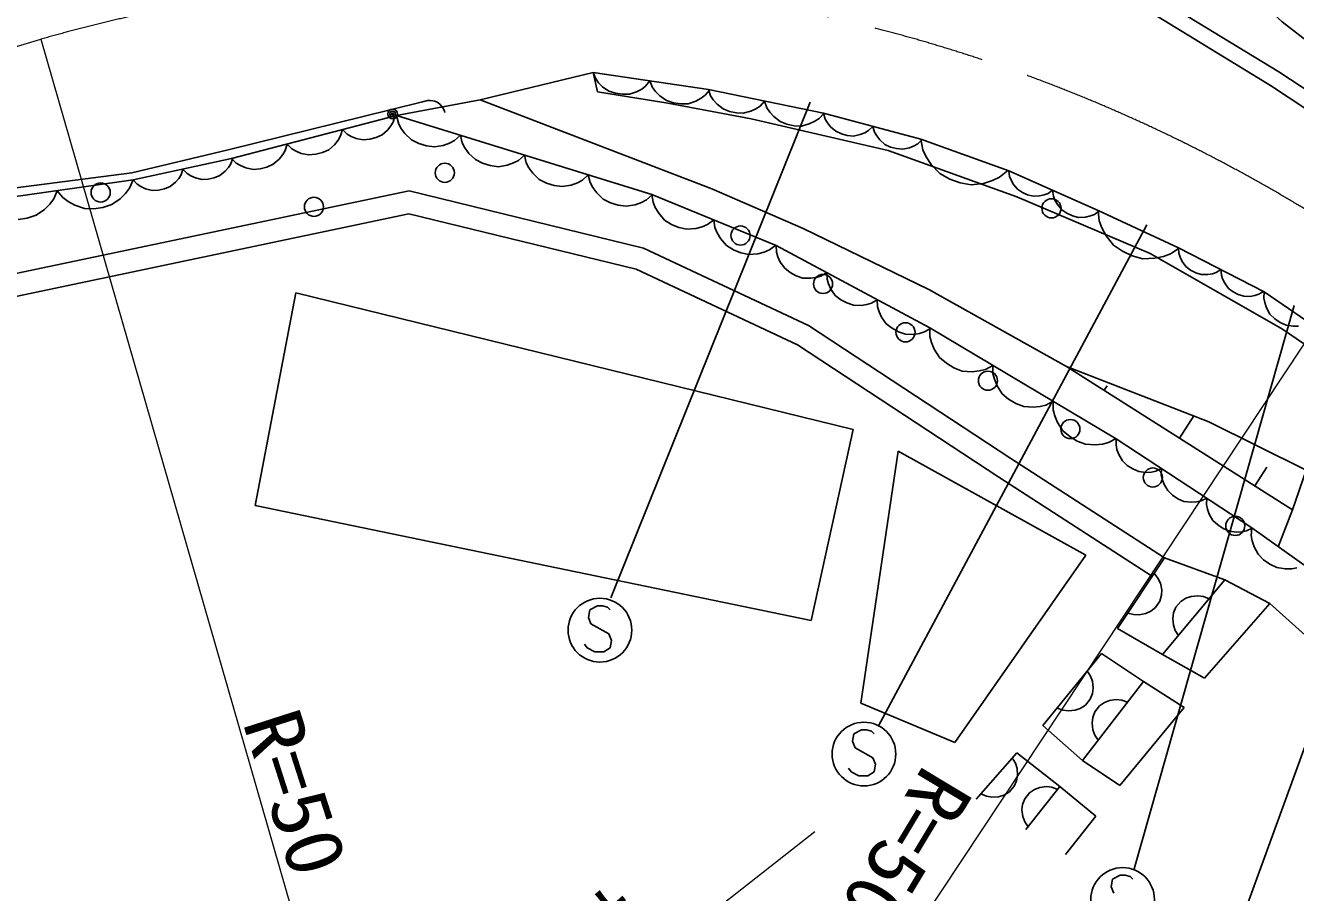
# Model space of a CAD drawing. Units: millimetres, scale not verified. Extents: x 40000 to 680000, y 20000 to 380000.
# Drawn here: x 393597 to 433453, y 285200 to 312415 of the extents above; entities that cross this region are included whole.
import ezdxf
from ezdxf.enums import TextEntityAlignment as Align

# ---------------------------------------------------------------- set-up
doc = ezdxf.new("R2010")
doc.units = ezdxf.units.MM
doc.header["$LTSCALE"] = 1000
doc.linetypes.add('CHAIN', pattern=[18.5, 12, -1.5, 3.5, -1.5])
for name, color, linetype, lineweight in [('M-BGD', 7, 'Continuous', 25), ('M-BGD-EXST', 7, 'Continuous', 25), ('M-BMK', 2, 'CHAIN', 13), ('M-STR-HTXT', 7, 'Continuous', 13)]:
    doc.layers.add(name, color=color, linetype=linetype, lineweight=lineweight)
doc.styles.add('ＭＳ ゴシック', font='')
doc.styles.get('ＭＳ ゴシック').set_extended_font_data('MS Gothic')

msp = doc.modelspace()

# ---------------------------------------------------------------- linework, layer by layer
at = {"layer": 'M-BGD'}
for p, q in [((428758, 313499), (432930, 310954)), ((428571, 313028), (432662, 310532)), ((407865, 310082), (411410, 310933)), ((411410, 310933), (415027, 310401)), ((411410, 310933), (411491, 310739)), ((411552, 310330), (411410, 310933)), ((432930, 310954), (450674, 299229)), ((411491, 310739), (411582, 310617)), ((411582, 310617), (411709, 310489)), ((411709, 310489), (411907, 310351)), ((412936, 310418), (413058, 310509)), ((413058, 310509), (413191, 310671)), ((413191, 310671), (413276, 310467)), ((432662, 310532), (450444, 298782)), ((405241, 309586), (407865, 310082)), ((407865, 310082), (415133, 307281)), ((413751, 309976), (411552, 310330)), ((411907, 310351), (412115, 310284)), ((412115, 310284), (412329, 310252)), ((412329, 310252), (412548, 310257)), ((412548, 310257), (412777, 310332)), ((412777, 310332), (412936, 310418)), ((413276, 310467), (413373, 310337)), ((413373, 310337), (413506, 310203)), ((413506, 310203), (413715, 310057)), ((414634, 310037), (414801, 310127)), ((414801, 310127), (414931, 310224)), ((414931, 310224), (415071, 310395)), ((415027, 310401), (418644, 309657)), ((415027, 310401), (415097, 310203)), ((415097, 310203), (415181, 310076)), ((399956, 308507), (405085, 309779)), ((405085, 309779), (406055, 310020)), ((406055, 310020), (406211, 310059)), ((406211, 310059), (406312, 310063)), ((406312, 310063), (406443, 310034)), ((406443, 310034), (406535, 309995)), ((406535, 309995), (406613, 309932)), ((406613, 309932), (406700, 309830)), ((406700, 309830), (406744, 309737)), ((406744, 309737), (406758, 309679)), ((413715, 310057), (413935, 309986)), ((416374, 309480), (413751, 309976)), ((413935, 309986), (414161, 309953)), ((414161, 309953), (414392, 309957)), ((414392, 309957), (414634, 310037)), ((415181, 310076), (415300, 309941)), ((415300, 309941), (415490, 309792)), ((415490, 309792), (415694, 309713)), ((415694, 309713), (415905, 309669)), ((416124, 309661), (416358, 309723)), ((416358, 309723), (416520, 309800)), ((416520, 309800), (416648, 309884)), ((416648, 309884), (416790, 310038)), ((416790, 310038), (416863, 309829)), ((416863, 309829), (416952, 309695)), ((416952, 309695), (417078, 309552)), ((400064, 308238), (405241, 309586)), ((405064, 309259), (405137, 309383)), ((405137, 309383), (405193, 309573)), ((405241, 309586), (413254, 307104)), ((405241, 309586), (405299, 309348)), ((405299, 309348), (405382, 309190)), ((415905, 309669), (416124, 309661)), ((420665, 308487), (416374, 309480)), ((417078, 309552), (417278, 309395)), ((417278, 309395), (417494, 309312)), ((417494, 309312), (417717, 309266)), ((417948, 309257), (418195, 309322)), ((418195, 309322), (418366, 309404)), ((418366, 309404), (418501, 309492)), ((418501, 309492), (418651, 309655)), ((418644, 309657), (421693, 308841)), ((418644, 309657), (418695, 309477)), ((418695, 309477), (418763, 309360)), ((418763, 309360), (418862, 309234)), ((403411, 308812), (403489, 308944)), ((403489, 308944), (403548, 309145)), ((403548, 309145), (403689, 309006)), ((403689, 309006), (403814, 308933)), ((403814, 308933), (403971, 308869)), ((404400, 308840), (404598, 308892)), ((404598, 308892), (404787, 308976)), ((404787, 308976), (404958, 309126)), ((404958, 309126), (405064, 309259)), ((405382, 309190), (405505, 309020)), ((405505, 309020), (405709, 308825)), ((407064, 308801), (407247, 308965)), ((407247, 308965), (407305, 308727)), ((417717, 309266), (417948, 309257)), ((418862, 309234), (419023, 309092)), ((419023, 309092), (419200, 309011)), ((419200, 309011), (419385, 308962)), ((419385, 308962), (419579, 308943)), ((419579, 308943), (419789, 308986)), ((419789, 308986), (419938, 309046)), ((419938, 309046), (420055, 309114)), ((420055, 309114), (420189, 309243)), ((420189, 309243), (420241, 309064)), ((420241, 309064), (420309, 308946)), ((420309, 308946), (420408, 308821)), ((396934, 307791), (399956, 308507)), ((401670, 308359), (401747, 308490)), ((401747, 308490), (401806, 308692)), ((401806, 308692), (401956, 308545)), ((401956, 308545), (402088, 308468)), ((402918, 308423), (403117, 308512)), ((403117, 308512), (403299, 308671)), ((403299, 308671), (403411, 308812)), ((403971, 308869), (404194, 308822)), ((404194, 308822), (404400, 308840)), ((405709, 308825), (405937, 308711)), ((405937, 308711), (406178, 308636)), ((406178, 308636), (406431, 308602)), ((406431, 308602), (406709, 308648)), ((406709, 308648), (406907, 308718)), ((406907, 308718), (407064, 308801)), ((407305, 308727), (407388, 308569)), ((407388, 308569), (407511, 308399)), ((420408, 308821), (420568, 308678)), ((420568, 308678), (420746, 308598)), ((424707, 307033), (420665, 308487)), ((420746, 308598), (420931, 308548)), ((420931, 308548), (421125, 308530)), ((421125, 308530), (421335, 308573)), ((421335, 308573), (421483, 308632)), ((421483, 308632), (421601, 308700)), ((421601, 308700), (421735, 308830)), ((421693, 308841), (424459, 307848)), ((421693, 308841), (421759, 308510)), ((421759, 308510), (421864, 308287)), ((396979, 307565), (400064, 308238)), ((400046, 308071), (400106, 308248)), ((400064, 308238), (400214, 308091)), ((400214, 308091), (400346, 308014)), ((401376, 308059), (401557, 308218)), ((401557, 308218), (401670, 308359)), ((402088, 308468), (402254, 308399)), ((402254, 308399), (402490, 308349)), ((402490, 308349), (402708, 308369)), ((402708, 308369), (402918, 308423)), ((407511, 308399), (407715, 308204)), ((407715, 308204), (407943, 308089)), ((407943, 308089), (408184, 308015)), ((408715, 308026), (408913, 308097)), ((408913, 308097), (409070, 308180)), ((409070, 308180), (409253, 308343)), ((409253, 308343), (409311, 308105)), ((409311, 308105), (409394, 307948)), ((421864, 308287), (422023, 308045)), ((393295, 307314), (396934, 307791)), ((398409, 307615), (398483, 307729)), ((398483, 307729), (398542, 307906)), ((398542, 307906), (398670, 307770)), ((398670, 307770), (398785, 307697)), ((398785, 307697), (398930, 307631)), ((399520, 307628), (399701, 307701)), ((399701, 307701), (399868, 307835)), ((399868, 307835), (399973, 307956)), ((399973, 307956), (400046, 308071)), ((400346, 308014), (400512, 307946)), ((400512, 307946), (400748, 307896)), ((400748, 307896), (400967, 307915)), ((400967, 307915), (401176, 307970)), ((401176, 307970), (401376, 308059)), ((408184, 308015), (408437, 307980)), ((408437, 307980), (408715, 308026)), ((409394, 307948), (409517, 307778)), ((409517, 307778), (409721, 307583)), ((411076, 307559), (411259, 307722)), ((411259, 307722), (411317, 307484)), ((422023, 308045), (422292, 307763)), ((422292, 307763), (422600, 307591)), ((424161, 307647), (424423, 307861)), ((424459, 307848), (427260, 306607)), ((424459, 307848), (424480, 307675)), ((392222, 306891), (396979, 307565)), ((396743, 307143), (396865, 307306)), ((396865, 307306), (396974, 307564)), ((396979, 307565), (397107, 307429)), ((397107, 307429), (397221, 307356)), ((397221, 307356), (397367, 307289)), ((397957, 307287), (398138, 307359)), ((398138, 307359), (398305, 307494)), ((398305, 307494), (398409, 307615)), ((398930, 307631), (399138, 307578)), ((399138, 307578), (399333, 307587)), ((399333, 307587), (399520, 307628)), ((409721, 307583), (409949, 307468)), ((409949, 307468), (410190, 307393)), ((410190, 307393), (410443, 307359)), ((410443, 307359), (410721, 307405)), ((410721, 307405), (410919, 307476)), ((410919, 307476), (411076, 307559)), ((411317, 307484), (411400, 307326)), ((411400, 307326), (411523, 307156)), ((422600, 307591), (422928, 307474)), ((422928, 307474), (423275, 307411)), ((423275, 307411), (423661, 307457)), ((423661, 307457), (423938, 307542)), ((423938, 307542), (424161, 307647)), ((424480, 307675), (424526, 307556)), ((424526, 307556), (424599, 307425)), ((424599, 307425), (424728, 307270)), ((405642, 307219), (390623, 304064)), ((390623, 304064), (405642, 307219)), ((394366, 306807), (394489, 306970)), ((394489, 306970), (394598, 307228)), ((394598, 307228), (394774, 307010)), ((394774, 307010), (394937, 306888)), ((396308, 306791), (396573, 306974)), ((396573, 306974), (396743, 307143)), ((397367, 307289), (397575, 307236)), ((397575, 307236), (397769, 307246)), ((397769, 307246), (397957, 307287)), ((412992, 305427), (405642, 307219)), ((405642, 307219), (412992, 305427)), ((411523, 307156), (411727, 306961)), ((411727, 306961), (411955, 306847)), ((412925, 306854), (413082, 306937)), ((413082, 306937), (413265, 307101)), ((413254, 307104), (417155, 305508)), ((413254, 307104), (413291, 306862)), ((415133, 307281), (418006, 306040)), ((428891, 305260), (424707, 307033)), ((424728, 307270), (424880, 307170)), ((424880, 307170), (425045, 307097)), ((425045, 307097), (425221, 307051)), ((425221, 307051), (425422, 307061)), ((425422, 307061), (425568, 307094)), ((425568, 307094), (425687, 307140)), ((425687, 307140), (425830, 307241)), ((425830, 307241), (425853, 307056)), ((425853, 307056), (425902, 306929)), ((425902, 306929), (425980, 306789)), ((390767, 303379), (405631, 306501)), ((393932, 306455), (394197, 306638)), ((394197, 306638), (394366, 306807)), ((394937, 306888), (395147, 306772)), ((395147, 306772), (395452, 306670)), ((395452, 306670), (395744, 306663)), ((395744, 306663), (396029, 306703)), ((396029, 306703), (396308, 306791)), ((405631, 306501), (412758, 304764)), ((411955, 306847), (412196, 306772)), ((412196, 306772), (412449, 306738)), ((412449, 306738), (412727, 306784)), ((412727, 306784), (412925, 306854)), ((413291, 306862), (413360, 306697)), ((413360, 306697), (413468, 306517)), ((413468, 306517), (413654, 306305)), ((425980, 306789), (426117, 306624)), ((426117, 306624), (426279, 306517)), ((426279, 306517), (426455, 306439)), ((427140, 306485), (427293, 306593)), ((427260, 306607), (429777, 305437)), ((427260, 306607), (427294, 306283)), ((393368, 306326), (393653, 306367)), ((393653, 306367), (393932, 306455)), ((413654, 306305), (413871, 306171)), ((413871, 306171), (414104, 306075)), ((414837, 306093), (415002, 306162)), ((415002, 306162), (415198, 306309)), ((415198, 306309), (415235, 306067)), ((426455, 306439), (426643, 306391)), ((426643, 306391), (426858, 306401)), ((426858, 306401), (427014, 306436)), ((427014, 306436), (427140, 306485)), ((427294, 306283), (427376, 306060)), ((414104, 306075), (414353, 306019)), ((414353, 306019), (414634, 306040)), ((414634, 306040), (414837, 306093)), ((415235, 306067), (415304, 305902)), ((415304, 305902), (415412, 305722)), ((415412, 305722), (415597, 305510)), ((418006, 306040), (421941, 304125)), ((427376, 306060), (427508, 305813)), ((427508, 305813), (427742, 305519)), ((418171, 303001), (412992, 305427)), ((412992, 305427), (418171, 303001)), ((415597, 305510), (415815, 305376)), ((415815, 305376), (416048, 305280)), ((416578, 305245), (416781, 305298)), ((416781, 305298), (416945, 305367)), ((416945, 305367), (417142, 305514)), ((417155, 305508), (421977, 302920)), ((417155, 305508), (417165, 305299)), ((417165, 305299), (417209, 305152)), ((427742, 305519), (428023, 305326)), ((428023, 305326), (428328, 305185)), ((429529, 305244), (429799, 305427)), ((429777, 305437), (432472, 304055)), ((429777, 305437), (429789, 305263)), ((416048, 305280), (416297, 305224)), ((416297, 305224), (416578, 305245)), ((417209, 305152), (417284, 304989)), ((417284, 304989), (417424, 304792)), ((428328, 305185), (428656, 305094)), ((428656, 305094), (429032, 305105)), ((433039, 302884), (428891, 305260)), ((429032, 305105), (429306, 305163)), ((429306, 305163), (429529, 305244)), ((429789, 305263), (429828, 305142)), ((429828, 305142), (429894, 305007)), ((429894, 305007), (430013, 304845)), ((412758, 304764), (417828, 302388)), ((417424, 304792), (417597, 304658)), ((417597, 304658), (417787, 304556)), ((417787, 304556), (417995, 304485)), ((418236, 304478), (418414, 304505)), ((418414, 304505), (418560, 304549)), ((418560, 304549), (418741, 304657)), ((418741, 304657), (418751, 304447)), ((430013, 304845), (430159, 304736)), ((430159, 304736), (430319, 304653)), ((430319, 304653), (430493, 304598)), ((430493, 304598), (430694, 304596)), ((430694, 304596), (430842, 304621)), ((430842, 304621), (430963, 304660)), ((430963, 304660), (431112, 304753)), ((431112, 304753), (431124, 304578)), ((431124, 304578), (431163, 304457)), ((417995, 304485), (418236, 304478)), ((418751, 304447), (418795, 304301)), ((418795, 304301), (418870, 304138)), ((418870, 304138), (419010, 303940)), ((421941, 304125), (426267, 301714)), ((431163, 304457), (431228, 304322)), ((431228, 304322), (431347, 304160)), ((431347, 304160), (431494, 304051)), ((400809, 297353), (402085, 304019)), ((402085, 304019), (419566, 299729)), ((419010, 303940), (419183, 303807)), ((419183, 303807), (419373, 303704)), ((419373, 303704), (419581, 303634)), ((420146, 303698), (420326, 303806)), ((420326, 303806), (420337, 303584)), ((431494, 304051), (431654, 303969)), ((431654, 303969), (431828, 303913)), ((431828, 303913), (432029, 303911)), ((432029, 303911), (432177, 303936)), ((432177, 303936), (432298, 303975)), ((432298, 303975), (432446, 304068)), ((432472, 304055), (432459, 303857)), ((432459, 303857), (432485, 303715)), ((432472, 304055), (435238, 302140)), ((432485, 303715), (432539, 303553)), ((419581, 303634), (419822, 303627)), ((419822, 303627), (420000, 303654)), ((420000, 303654), (420146, 303698)), ((420337, 303584), (420384, 303430)), ((420384, 303430), (420464, 303258)), ((432539, 303553), (432649, 303353)), ((432649, 303353), (432797, 303209)), ((424520, 298827), (418171, 303001)), ((418171, 303001), (424520, 298827)), ((420464, 303258), (420611, 303049)), ((420611, 303049), (420794, 302908)), ((420794, 302908), (420994, 302800)), ((421810, 302794), (422001, 302907)), ((421977, 302920), (427827, 299445)), ((421977, 302920), (421978, 302652)), ((432797, 303209), (432965, 303093)), ((432965, 303093), (433152, 303005)), ((433152, 303005), (433377, 302973)), ((433377, 302973), (433547, 302979)), ((420994, 302800), (421213, 302726)), ((421213, 302726), (421468, 302719)), ((421468, 302719), (421656, 302747)), ((421656, 302747), (421810, 302794)), ((421978, 302652), (422026, 302463)), ((436833, 300296), (433039, 302884)), ((417828, 302388), (424140, 298239)), ((422026, 302463), (422114, 302250)), ((422114, 302250), (422281, 301990)), ((422281, 301990), (422495, 301810)), ((422495, 301810), (422732, 301669)), ((423718, 301618), (423954, 301745)), ((423954, 301745), (423955, 301489)), ((433359, 297211), (426267, 301714)), ((426267, 301714), (430735, 299977)), ((422732, 301669), (422993, 301567)), ((422993, 301567), (423300, 301545)), ((423300, 301545), (423529, 301570)), ((423529, 301570), (423718, 301618)), ((423955, 301489), (424001, 301308)), ((424001, 301308), (424085, 301105)), ((424085, 301105), (424245, 300856)), ((427449, 300964), (427538, 301104)), ((424245, 300856), (424449, 300684)), ((424449, 300684), (424676, 300549)), ((424676, 300549), (424926, 300452)), ((425620, 300500), (425846, 300622)), ((425846, 300622), (425847, 300354)), ((424926, 300452), (425220, 300430)), ((425220, 300430), (425439, 300454)), ((425439, 300454), (425620, 300500)), ((425847, 300354), (425895, 300165)), ((425895, 300165), (425983, 299952)), ((429813, 299463), (430257, 300163)), ((419566, 299729), (418254, 293736)), ((425983, 299952), (426150, 299692)), ((430735, 299977), (433784, 298452)), ((426150, 299692), (426364, 299512)), ((426364, 299512), (426601, 299371)), ((426601, 299371), (426862, 299270)), ((427398, 299272), (427587, 299320)), ((427587, 299320), (427823, 299447)), ((427827, 299445), (427819, 299247)), ((427827, 299445), (432082, 296644)), ((419814, 291148), (420984, 299055)), ((420984, 299055), (426870, 295793)), ((426862, 299270), (427169, 299247)), ((427169, 299247), (427398, 299272)), ((427819, 299247), (427848, 299106)), ((427848, 299106), (427906, 298946)), ((427906, 298946), (428020, 298748)), ((429342, 295707), (424520, 298827)), ((424520, 298827), (429342, 295707)), ((428020, 298748), (428172, 298608)), ((428172, 298608), (428342, 298496)), ((432177, 297962), (432551, 298551)), ((424140, 298239), (428962, 295119)), ((428342, 298496), (428531, 298412)), ((428531, 298412), (428758, 298385)), ((428758, 298385), (428927, 298395)), ((428927, 298395), (429068, 298424)), ((429068, 298424), (429247, 298510)), ((429247, 298510), (429239, 298312)), ((429239, 298312), (429268, 298171)), ((429268, 298171), (429326, 298011)), ((433359, 297211), (433784, 298452)), ((429326, 298011), (429440, 297814)), ((429440, 297814), (429591, 297673)), ((418254, 293736), (400809, 297353)), ((429591, 297673), (429762, 297561)), ((429762, 297561), (429951, 297477)), ((429951, 297477), (430177, 297450)), ((430177, 297450), (430347, 297460)), ((430347, 297460), (430488, 297490)), ((430488, 297490), (430667, 297575)), ((430667, 297575), (430659, 297377)), ((430659, 297377), (430688, 297236)), ((430688, 297236), (430745, 297076)), ((430745, 297076), (430860, 296879)), ((432911, 296053), (433359, 297211)), ((430860, 296879), (431011, 296738)), ((431011, 296738), (431182, 296626)), ((431182, 296626), (431371, 296542)), ((431371, 296542), (431597, 296515)), ((431767, 296526), (431908, 296555)), ((431908, 296555), (432087, 296641)), ((432082, 296644), (432064, 296411)), ((432082, 296644), (435415, 294268)), ((431597, 296515), (431767, 296526)), ((432064, 296411), (432092, 296244)), ((432092, 296244), (432152, 296053)), ((426870, 295793), (422757, 289907)), ((432152, 296053), (432278, 295816)), ((432278, 295816), (432450, 295645)), ((427863, 293488), (429342, 295707)), ((429342, 295707), (431231, 295013)), ((431231, 295013), (429342, 295707)), ((432450, 295645), (432646, 295505)), ((432646, 295505), (432865, 295399)), ((432865, 295399), (433130, 295357)), ((433130, 295357), (433330, 295362)), ((433330, 295362), (433497, 295390)), ((429135, 295072), (429019, 295222)), ((429210, 294914), (429135, 295072)), ((431231, 295013), (429281, 292673)), ((432649, 294268), (431231, 295013)), ((432649, 294268), (431231, 295013)), ((429251, 294706), (429210, 294914)), ((429243, 294531), (429251, 294706)), ((428910, 294032), (429060, 294148)), ((429060, 294148), (429193, 294348)), ((429193, 294348), (429243, 294531)), ((429695, 294154), (429626, 293977)), ((429849, 294338), (429695, 294154)), ((430010, 294438), (429849, 294338)), ((430175, 294496), (430010, 294438)), ((430387, 294515), (430175, 294496)), ((430560, 294488), (430387, 294515)), ((430736, 294419), (430560, 294488)), ((430593, 291928), (432649, 294268)), ((434741, 292389), (432649, 294268)), ((428186, 293974), (428369, 293924)), ((428369, 293924), (428544, 293915)), ((428544, 293915), (428752, 293957)), ((428752, 293957), (428910, 294032)), ((429626, 293977), (429599, 293804)), ((429599, 293804), (429618, 293593)), ((427863, 293488), (429281, 292673)), ((429618, 293593), (429676, 293428)), ((429676, 293428), (429776, 293267)), ((425523, 290439), (427366, 292708)), ((428678, 291822), (427366, 292708)), ((429281, 292673), (430593, 291928)), ((427019, 291995), (426917, 292156)), ((428678, 291822), (426764, 289340)), ((427079, 291831), (427019, 291995)), ((427101, 291620), (427079, 291831)), ((429955, 291006), (428678, 291822)), ((427009, 291269), (427076, 291447)), ((427076, 291447), (427101, 291620)), ((422757, 289907), (419814, 291148)), ((425971, 290991), (426149, 290924)), ((426533, 290922), (426698, 290981)), ((426698, 290981), (426858, 291083)), ((426858, 291083), (427009, 291269)), ((427295, 291060), (427149, 290870)), ((427453, 291166), (427295, 291060)), ((427616, 291230), (427453, 291166)), ((427826, 291257), (427616, 291230)), ((428000, 291237), (427826, 291257)), ((427934, 288560), (429955, 291006)), ((428179, 291175), (428000, 291237)), ((426149, 290924), (426322, 290900)), ((426322, 290900), (426533, 290922)), ((427086, 290691), (427066, 290518)), ((427149, 290870), (427086, 290691)), ((425523, 290439), (426764, 289340)), ((427066, 290518), (427093, 290307)), ((427093, 290307), (427157, 290144)), ((427157, 290144), (427263, 289987)), ((423431, 288134), (424707, 289588)), ((424659, 289261), (424564, 289425)), ((426054, 288524), (424707, 289588)), ((424713, 289094), (424659, 289261)), ((424726, 288882), (424713, 289094)), ((426764, 289340), (427934, 288560)), ((424621, 288535), (424695, 288710)), ((424695, 288710), (424726, 288882)), ((423574, 288297), (423749, 288224)), ((423749, 288224), (423921, 288192)), ((423921, 288192), (424133, 288206)), ((424133, 288206), (424299, 288259)), ((424299, 288259), (424463, 288355)), ((424463, 288355), (424621, 288535)), ((425102, 288335), (424954, 288147)), ((426054, 288524), (424991, 287177)), ((425261, 288439), (425102, 288335)), ((425425, 288501), (425261, 288439)), ((425635, 288526), (425425, 288501)), ((425809, 288504), (425635, 288526)), ((425987, 288439), (425809, 288504)), ((426054, 288524), (427189, 287602)), ((424889, 287968), (424867, 287795)), ((424867, 287795), (424892, 287584)), ((424954, 288147), (424889, 287968)), ((424892, 287584), (424954, 287420)), ((424954, 287420), (425058, 287262)), ((427189, 287602), (426232, 286397))]:
    msp.add_line(p, q, dxfattribs=at)
msp.add_lwpolyline([(426163, 316672), (428287, 315753), (430627, 314612), (431415, 314024), (432152, 313347), (433032, 312525), (434046, 311737), (435372, 310839), (436718, 309803), (437875, 308695), (438839, 307634), (439709, 306615)], dxfattribs=at)
for centre, radius in [((405121, 309634), 150), ((405121, 309634), 90), ((405121, 309634), 30), ((406757, 307789), 300), ((395958, 307170), 300), ((402651, 306720), 300), ((425793, 306674), 300), ((416037, 305820), 300), ((418625, 304301), 300), ((421212, 302783), 300), ((423799, 301264), 300), ((426386, 299746), 300), ((428974, 298227), 300), ((431561, 296708), 300)]:
    msp.add_circle(centre, radius, dxfattribs=at)
at = {"layer": 'M-BGD-EXST'}
for p, q in [((411963, 294450), (418219, 310006)), ((420355, 290416), (428780, 306160)), ((428385, 285946), (433409, 303629)), ((431668, 284087), (437760, 300820)), ((411544, 294196), (411304, 294076)), ((411704, 294196), (411544, 294196)), ((411864, 294156), (411704, 294196)), ((411944, 294076), (411864, 294156)), ((411304, 294076), (411264, 293836)), ((411264, 293836), (411344, 293636)), ((411344, 293636), (411904, 293316)), ((411224, 292876), (411144, 292996)), ((411904, 293316), (411984, 293116)), ((411984, 293116), (411944, 292876)), ((411464, 292756), (411224, 292876)), ((411744, 292756), (411464, 292756)), ((411944, 292876), (411744, 292756)), ((419589, 290187), (419549, 289947)), ((419829, 290307), (419589, 290187)), ((419989, 290307), (419829, 290307)), ((420149, 290267), (419989, 290307)), ((420229, 290187), (420149, 290267)), ((419549, 289947), (419629, 289747)), ((419629, 289747), (420189, 289427)), ((420189, 289427), (420269, 289227)), ((419509, 288987), (419429, 289107)), ((419749, 288867), (419509, 288987)), ((420229, 288987), (420029, 288867)), ((420269, 289227), (420229, 288987)), ((420029, 288867), (419749, 288867)), ((427705, 285622), (427665, 285382)), ((427665, 285382), (427745, 285182)), ((427945, 285742), (427705, 285622)), ((428105, 285742), (427945, 285742)), ((428265, 285702), (428105, 285742)), ((428345, 285622), (428265, 285702))]:
    msp.add_line(p, q, dxfattribs=at)
for centre in [(411624, 293436), (419909, 289547), (428025, 284982)]:
    msp.add_circle(centre, 1000, dxfattribs=at)
at = {"layer": 'M-BMK'}
msp.add_line((365903, 303689), (394082, 311980), dxfattribs=at)
msp.add_arc((407809, 263902), 50000, 56.0968, 105.9352, dxfattribs=at)
at = {"layer": 'M-STR-HTXT'}
for p, q in [((394082, 311980), (401936, 284715)), ((420598, 282615), (435699, 305401)), ((418367, 287105), (414557, 284119))]:
    msp.add_line(p, q, dxfattribs=at)

# ---------------------------------------------------------------- texts
at = {"layer": 'M-STR-HTXT', "style": 'ＭＳ ゴシック'}
for s, rotation, width, p in [('R=50', 287.8, 1.05, (399878, 290381)), ('R=50', 239, 1.05, (421339, 289557)), ('ガ－ドレ－ル', 308.4, 0.8, (409891, 284178))]:
    msp.add_text(s, height=1833, rotation=rotation, dxfattribs=dict(at, width=width)).set_placement(p, align=Align.BOTTOM_LEFT)

doc.saveas('drawing.dxf')
